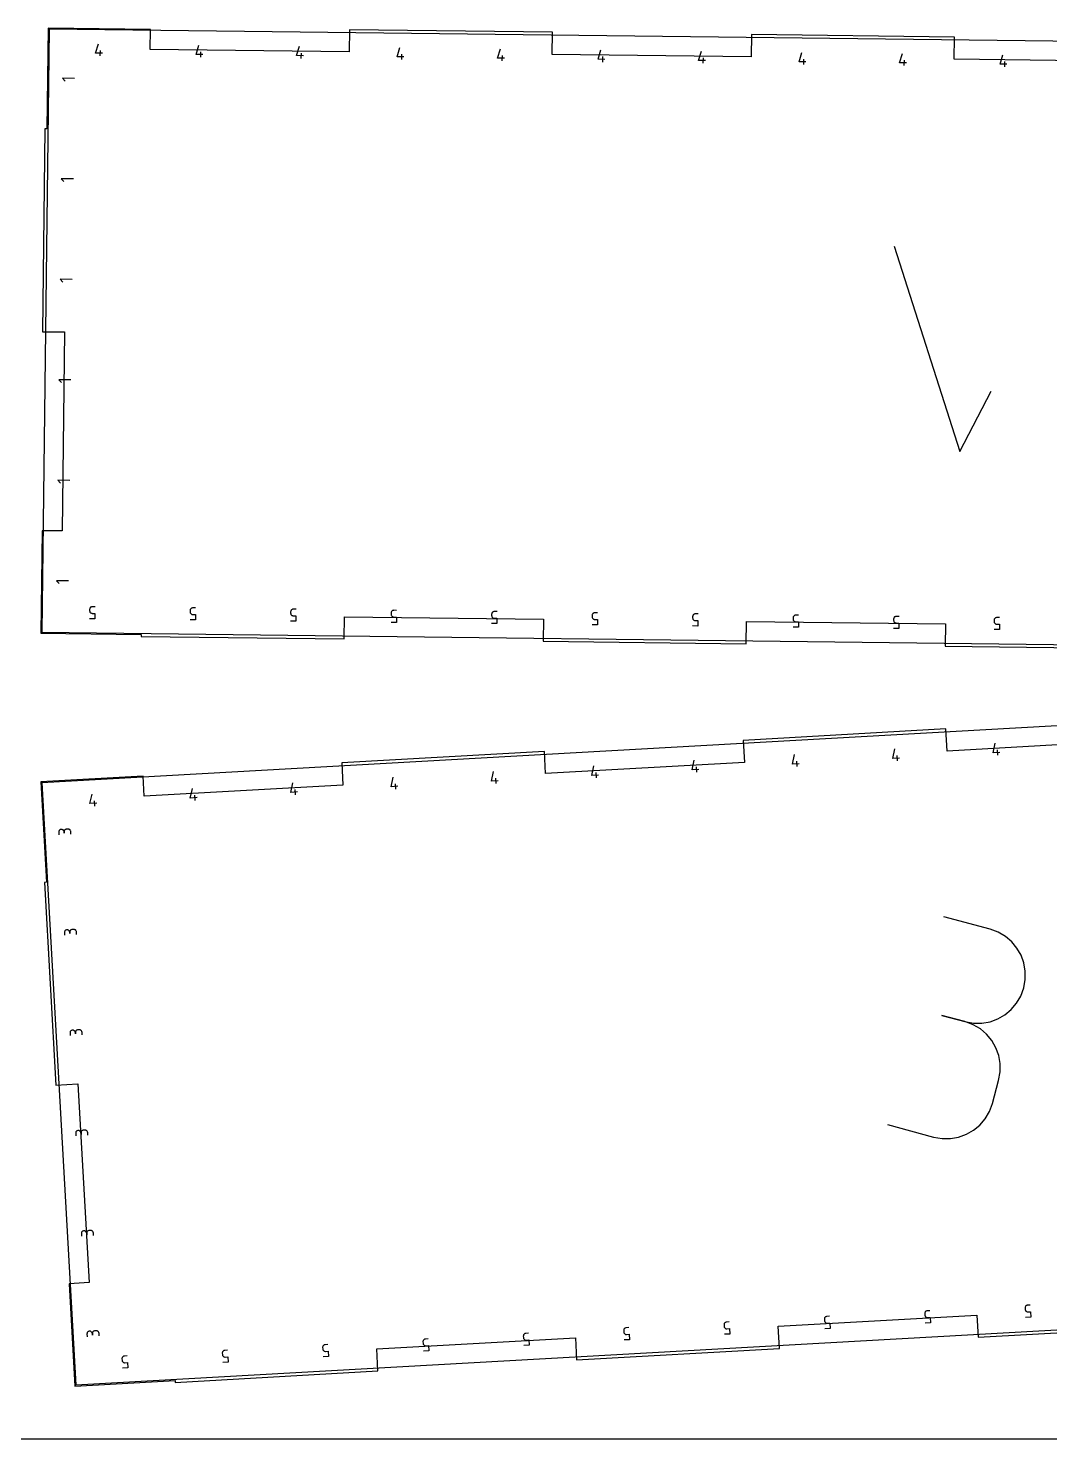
# Model space of a CAD drawing. Extents: x 0 to 24, y 0 to 16.
# Drawn here: x 9.41 to 14.49, y 0 to 7.02 of the extents above; entities that cross this region are included whole.
import ezdxf

# ---------------------------------------------------------------- set-up
doc = ezdxf.new("R2010")
doc.units = 0

msp = doc.modelspace()

# ---------------------------------------------------------------- linework, layer by layer
at = {"layer": 'annotation', "color": 1}
for p, q in [((9.514665, 7.012383), (9.478633, 4.0126)), ((18.514016, 6.904287), (9.514665, 7.012383)), ((9.746582, 6.892928), (9.760447, 6.939426)), ((9.779895, 6.892528), (9.746582, 6.892928)), ((9.769749, 6.87931), (9.770069, 6.905955)), ((10.246546, 6.886922), (10.260411, 6.933421)), ((10.279859, 6.886522), (10.246546, 6.886922)), ((10.269713, 6.873304), (10.270033, 6.89995)), ((10.74651, 6.880917), (10.760375, 6.927415)), ((10.779823, 6.880517), (10.74651, 6.880917)), ((10.769677, 6.867299), (10.769997, 6.893945)), ((11.246474, 6.874912), (11.260339, 6.92141)), ((11.269641, 6.861294), (11.269961, 6.887939)), ((11.746438, 6.868906), (11.760302, 6.915405)), ((11.769605, 6.855288), (11.769925, 6.881934)), ((12.246402, 6.862901), (12.260266, 6.909399)), ((12.746366, 6.856896), (12.76023, 6.903394)), ((13.24633, 6.85089), (13.260194, 6.897389)), ((13.746294, 6.844885), (13.760158, 6.891383)), ((14.246258, 6.83888), (14.260122, 6.885378)), ((11.279787, 6.874512), (11.246474, 6.874912)), ((11.779751, 6.868506), (11.746438, 6.868906)), ((12.279715, 6.862501), (12.246402, 6.862901)), ((12.269569, 6.849283), (12.269889, 6.875929)), ((12.779679, 6.856496), (12.746366, 6.856896)), ((12.769533, 6.843278), (12.769853, 6.869923)), ((13.279642, 6.85049), (13.24633, 6.85089)), ((13.269497, 6.837272), (13.269817, 6.863918)), ((13.779606, 6.844485), (13.746294, 6.844885)), ((13.769461, 6.831267), (13.769781, 6.857913)), ((14.27957, 6.83848), (14.246258, 6.83888)), ((14.269425, 6.825262), (14.269745, 6.851907)), ((9.641733, 6.767503), (9.581737, 6.768224)), ((9.581737, 6.768224), (9.594919, 6.754726)), ((9.635728, 6.267539), (9.575732, 6.26826)), ((9.575732, 6.26826), (9.588913, 6.254762)), ((13.71936, 5.932977), (14.046345, 4.911278)), ((9.629722, 5.767575), (9.569727, 5.768296)), ((9.569727, 5.768296), (9.582908, 5.754798)), ((9.623717, 5.267611), (9.563721, 5.268332)), ((9.563721, 5.268332), (9.576903, 5.254834)), ((14.046345, 4.911278), (14.200768, 5.211172)), ((9.617712, 4.767647), (9.557716, 4.768368)), ((9.557716, 4.768368), (9.570898, 4.75487)), ((9.611706, 4.267683), (9.551711, 4.268404)), ((9.551711, 4.268404), (9.564892, 4.254906)), ((9.742786, 4.079432), (9.716141, 4.079752)), ((9.716701, 4.12641), (9.716622, 4.119773)), ((9.716622, 4.119773), (9.716622, 4.119773)), ((9.716622, 4.119773), (9.716808, 4.117375)), ((9.716945, 4.128804), (9.716701, 4.12641)), ((9.716808, 4.117375), (9.7174, 4.115114)), ((9.717592, 4.131052), (9.716945, 4.128804)), ((9.7174, 4.115114), (9.718362, 4.113029)), ((9.718604, 4.133118), (9.717592, 4.131052)), ((9.718362, 4.113029), (9.719655, 4.111157)), ((9.719942, 4.134964), (9.718604, 4.133118)), ((9.719655, 4.111157), (9.721242, 4.109536)), ((9.721569, 4.136553), (9.719942, 4.134964)), ((9.721242, 4.109536), (9.723086, 4.108202)), ((9.723444, 4.137846), (9.721569, 4.136553)), ((9.723086, 4.108202), (9.72515, 4.107195)), ((9.725531, 4.138808), (9.723444, 4.137846)), ((9.72515, 4.107195), (9.727395, 4.106551)), ((9.727791, 4.139401), (9.725531, 4.138808)), ((9.727395, 4.106551), (9.729785, 4.106309)), ((9.730184, 4.139587), (9.727791, 4.139401)), ((9.729785, 4.106309), (9.743107, 4.106149)), ((9.743507, 4.139427), (9.730184, 4.139587)), ((9.730184, 4.139587), (9.730184, 4.139587)), ((9.743107, 4.106149), (9.742786, 4.079432)), ((10.24275, 4.073426), (10.216105, 4.073747)), ((10.216665, 4.120404), (10.216586, 4.113767)), ((10.216586, 4.113767), (10.216586, 4.113767)), ((10.216586, 4.113767), (10.216772, 4.111369)), ((10.216909, 4.122798), (10.216665, 4.120404)), ((10.216772, 4.111369), (10.217364, 4.109109)), ((10.217556, 4.125047), (10.216909, 4.122798)), ((10.217364, 4.109109), (10.218326, 4.107024)), ((10.218568, 4.127113), (10.217556, 4.125047)), ((10.218326, 4.107024), (10.219619, 4.105152)), ((10.219906, 4.128959), (10.218568, 4.127113)), ((10.219619, 4.105152), (10.221206, 4.10353)), ((10.221532, 4.130547), (10.219906, 4.128959)), ((10.221206, 4.10353), (10.22305, 4.102197)), ((10.223408, 4.131841), (10.221532, 4.130547)), ((10.22305, 4.102197), (10.225114, 4.10119)), ((10.225495, 4.132803), (10.223408, 4.131841)), ((10.225114, 4.10119), (10.227359, 4.100546)), ((10.227754, 4.133396), (10.225495, 4.132803)), ((10.227359, 4.100546), (10.229748, 4.100303)), ((10.230148, 4.133582), (10.227754, 4.133396)), ((10.229748, 4.100303), (10.243071, 4.100143)), ((10.243471, 4.133422), (10.230148, 4.133582)), ((10.230148, 4.133582), (10.230148, 4.133582)), ((10.243071, 4.100143), (10.24275, 4.073426)), ((10.716629, 4.114399), (10.716549, 4.107762)), ((10.716549, 4.107762), (10.716549, 4.107762)), ((10.716549, 4.107762), (10.716736, 4.105364)), ((10.716873, 4.116793), (10.716629, 4.114399)), ((10.716736, 4.105364), (10.717328, 4.103104)), ((10.71752, 4.119042), (10.716873, 4.116793)), ((10.717328, 4.103104), (10.71829, 4.101019)), ((10.718532, 4.121108), (10.71752, 4.119042)), ((10.71829, 4.101019), (10.719583, 4.099147)), ((10.71987, 4.122953), (10.718532, 4.121108)), ((10.719583, 4.099147), (10.72117, 4.097525)), ((10.721496, 4.124542), (10.71987, 4.122953)), ((10.72117, 4.097525), (10.723014, 4.096192)), ((10.723372, 4.125836), (10.721496, 4.124542)), ((10.723014, 4.096192), (10.725078, 4.095184)), ((10.725459, 4.126798), (10.723372, 4.125836)), ((10.725078, 4.095184), (10.727323, 4.094541)), ((10.727718, 4.127391), (10.725459, 4.126798)), ((10.727323, 4.094541), (10.729712, 4.094298)), ((10.730112, 4.127577), (10.727718, 4.127391)), ((10.729712, 4.094298), (10.743035, 4.094138)), ((10.743435, 4.127417), (10.730112, 4.127577)), ((10.730112, 4.127577), (10.730112, 4.127577)), ((10.743035, 4.094138), (10.742714, 4.067421)), ((11.216593, 4.108394), (11.216513, 4.101757)), ((11.216513, 4.101757), (11.216513, 4.101757)), ((11.216513, 4.101757), (11.2167, 4.099359)), ((11.216837, 4.110788), (11.216593, 4.108394)), ((11.2167, 4.099359), (11.217292, 4.097098)), ((11.217484, 4.113036), (11.216837, 4.110788)), ((11.217292, 4.097098), (11.218254, 4.095013)), ((11.218496, 4.115102), (11.217484, 4.113036)), ((11.218254, 4.095013), (11.219547, 4.093141)), ((11.219834, 4.116948), (11.218496, 4.115102)), ((11.219547, 4.093141), (11.221134, 4.09152)), ((11.22146, 4.118537), (11.219834, 4.116948)), ((11.221134, 4.09152), (11.222978, 4.090186)), ((11.223336, 4.11983), (11.22146, 4.118537)), ((11.222978, 4.090186), (11.225042, 4.089179)), ((11.225423, 4.120792), (11.223336, 4.11983)), ((11.225042, 4.089179), (11.227287, 4.088535)), ((11.227682, 4.121385), (11.225423, 4.120792)), ((11.227287, 4.088535), (11.229676, 4.088293)), ((11.230076, 4.121571), (11.227682, 4.121385)), ((11.229676, 4.088293), (11.242999, 4.088133)), ((11.243399, 4.121411), (11.230076, 4.121571)), ((11.230076, 4.121571), (11.230076, 4.121571)), ((11.242999, 4.088133), (11.242678, 4.061416)), ((11.716557, 4.102388), (11.716477, 4.095751)), ((11.716477, 4.095751), (11.716477, 4.095751)), ((11.716477, 4.095751), (11.716664, 4.093353)), ((11.716801, 4.104782), (11.716557, 4.102388)), ((11.716664, 4.093353), (11.717256, 4.091093)), ((11.717448, 4.107031), (11.716801, 4.104782)), ((11.717256, 4.091093), (11.718218, 4.089008)), ((11.71846, 4.109097), (11.717448, 4.107031)), ((11.718218, 4.089008), (11.719511, 4.087136)), ((11.719798, 4.110943), (11.71846, 4.109097)), ((11.719511, 4.087136), (11.721098, 4.085514)), ((11.721424, 4.112531), (11.719798, 4.110943)), ((11.721098, 4.085514), (11.722942, 4.084181)), ((11.7233, 4.113825), (11.721424, 4.112531)), ((11.722942, 4.084181), (11.725006, 4.083174)), ((11.725387, 4.114787), (11.7233, 4.113825)), ((11.725006, 4.083174), (11.727251, 4.08253)), ((11.727646, 4.11538), (11.725387, 4.114787)), ((11.727251, 4.08253), (11.72964, 4.082287)), ((11.73004, 4.115566), (11.727646, 4.11538)), ((11.72964, 4.082287), (11.742963, 4.082127)), ((11.743363, 4.115406), (11.73004, 4.115566)), ((11.73004, 4.115566), (11.73004, 4.115566)), ((11.742963, 4.082127), (11.742642, 4.05541)), ((12.216521, 4.096383), (12.216441, 4.089746)), ((12.216441, 4.089746), (12.216441, 4.089746)), ((12.216441, 4.089746), (12.216627, 4.087348)), ((12.216765, 4.098777), (12.216521, 4.096383)), ((12.216627, 4.087348), (12.21722, 4.085088)), ((12.217412, 4.101026), (12.216765, 4.098777)), ((12.21722, 4.085088), (12.218182, 4.083003)), ((12.218424, 4.103092), (12.217412, 4.101026)), ((12.218182, 4.083003), (12.219475, 4.081131)), ((12.219762, 4.104937), (12.218424, 4.103092)), ((12.219475, 4.081131), (12.221062, 4.079509)), ((12.221388, 4.106526), (12.219762, 4.104937)), ((12.221062, 4.079509), (12.222906, 4.078176)), ((12.223264, 4.10782), (12.221388, 4.106526)), ((12.222906, 4.078176), (12.224969, 4.077169)), ((12.225351, 4.108782), (12.223264, 4.10782)), ((12.224969, 4.077169), (12.227215, 4.076525)), ((12.22761, 4.109375), (12.225351, 4.108782)), ((12.227215, 4.076525), (12.229604, 4.076282)), ((12.230004, 4.109561), (12.22761, 4.109375)), ((12.229604, 4.076282), (12.242927, 4.076122)), ((12.243327, 4.109401), (12.230004, 4.109561)), ((12.230004, 4.109561), (12.230004, 4.109561)), ((12.242927, 4.076122), (12.242606, 4.049405)), ((12.716485, 4.090378), (12.716405, 4.083741)), ((12.716405, 4.083741), (12.716405, 4.083741)), ((12.716405, 4.083741), (12.716591, 4.081343)), ((12.716729, 4.092772), (12.716485, 4.090378)), ((12.716591, 4.081343), (12.717184, 4.079082)), ((12.717376, 4.09502), (12.716729, 4.092772)), ((12.717184, 4.079082), (12.718146, 4.076997)), ((12.718388, 4.097086), (12.717376, 4.09502)), ((12.718146, 4.076997), (12.719439, 4.075125)), ((12.719726, 4.098932), (12.718388, 4.097086)), ((12.719439, 4.075125), (12.721026, 4.073504)), ((12.721352, 4.100521), (12.719726, 4.098932)), ((12.721026, 4.073504), (12.72287, 4.07217)), ((12.723228, 4.101814), (12.721352, 4.100521)), ((12.72287, 4.07217), (12.724933, 4.071163)), ((12.725315, 4.102776), (12.723228, 4.101814)), ((12.724933, 4.071163), (12.727179, 4.070519)), ((12.727574, 4.103369), (12.725315, 4.102776)), ((12.727179, 4.070519), (12.729568, 4.070277)), ((12.729968, 4.103556), (12.727574, 4.103369)), ((12.729568, 4.070277), (12.742891, 4.070117)), ((12.743291, 4.103395), (12.729968, 4.103556)), ((12.729968, 4.103556), (12.729968, 4.103556)), ((12.742891, 4.070117), (12.74257, 4.0434)), ((13.216449, 4.084372), (13.216369, 4.077735)), ((13.216369, 4.077735), (13.216369, 4.077735)), ((13.216369, 4.077735), (13.216555, 4.075337)), ((13.216693, 4.086766), (13.216449, 4.084372)), ((13.216555, 4.075337), (13.217148, 4.073077)), ((13.21734, 4.089015), (13.216693, 4.086766)), ((13.217148, 4.073077), (13.21811, 4.070992)), ((13.218352, 4.091081), (13.21734, 4.089015)), ((13.21811, 4.070992), (13.219403, 4.06912)), ((13.21969, 4.092927), (13.218352, 4.091081)), ((13.221316, 4.094515), (13.21969, 4.092927)), ((13.223192, 4.095809), (13.221316, 4.094515)), ((13.225279, 4.096771), (13.223192, 4.095809)), ((13.227538, 4.097364), (13.225279, 4.096771)), ((13.229932, 4.09755), (13.227538, 4.097364)), ((13.243255, 4.09739), (13.229932, 4.09755)), ((13.229932, 4.09755), (13.229932, 4.09755)), ((13.716413, 4.078367), (13.716333, 4.07173)), ((13.716333, 4.07173), (13.716333, 4.07173)), ((13.716333, 4.07173), (13.716519, 4.069332)), ((13.716657, 4.080761), (13.716413, 4.078367)), ((13.717304, 4.08301), (13.716657, 4.080761)), ((13.718316, 4.085076), (13.717304, 4.08301)), ((13.719654, 4.086921), (13.718316, 4.085076)), ((13.72128, 4.08851), (13.719654, 4.086921)), ((13.723156, 4.089804), (13.72128, 4.08851)), ((13.725243, 4.090766), (13.723156, 4.089804)), ((13.727502, 4.091359), (13.725243, 4.090766)), ((13.729896, 4.091545), (13.727502, 4.091359)), ((13.743219, 4.091385), (13.729896, 4.091545)), ((13.729896, 4.091545), (13.729896, 4.091545)), ((14.216377, 4.072362), (14.216297, 4.065725)), ((14.216621, 4.074756), (14.216377, 4.072362)), ((14.217268, 4.077004), (14.216621, 4.074756)), ((14.21828, 4.07907), (14.217268, 4.077004)), ((14.219618, 4.080916), (14.21828, 4.07907)), ((14.221244, 4.082505), (14.219618, 4.080916)), ((14.22312, 4.083799), (14.221244, 4.082505)), ((14.225206, 4.08476), (14.22312, 4.083799)), ((14.227466, 4.085353), (14.225206, 4.08476)), ((14.22986, 4.08554), (14.227466, 4.085353)), ((14.243182, 4.08538), (14.22986, 4.08554)), ((14.22986, 4.08554), (14.22986, 4.08554)), ((9.478633, 4.0126), (18.477984, 3.904504)), ((10.742714, 4.067421), (10.716069, 4.067741)), ((11.242678, 4.061416), (11.216033, 4.061736)), ((11.742642, 4.05541), (11.715997, 4.055731)), ((12.242606, 4.049405), (12.215961, 4.049725)), ((12.74257, 4.0434), (12.715924, 4.04372)), ((13.242534, 4.037394), (13.215888, 4.037715)), ((13.219403, 4.06912), (13.22099, 4.067498)), ((13.22099, 4.067498), (13.222834, 4.066165)), ((13.222834, 4.066165), (13.224897, 4.065158)), ((13.224897, 4.065158), (13.227142, 4.064514)), ((13.227142, 4.064514), (13.229532, 4.064272)), ((13.229532, 4.064272), (13.242855, 4.064111)), ((13.242855, 4.064111), (13.242534, 4.037394)), ((13.742498, 4.031389), (13.715852, 4.031709)), ((13.716519, 4.069332), (13.717112, 4.067072)), ((13.717112, 4.067072), (13.718073, 4.064987)), ((13.718073, 4.064987), (13.719367, 4.063115)), ((13.719367, 4.063115), (13.720954, 4.061493)), ((13.720954, 4.061493), (13.722798, 4.06016)), ((13.722798, 4.06016), (13.724861, 4.059153)), ((13.724861, 4.059153), (13.727106, 4.058509)), ((13.727106, 4.058509), (13.729496, 4.058266)), ((13.729496, 4.058266), (13.742819, 4.058106)), ((13.742819, 4.058106), (13.742498, 4.031389)), ((14.242462, 4.025384), (14.215816, 4.025704)), ((14.216297, 4.065725), (14.216297, 4.065725)), ((14.216297, 4.065725), (14.216483, 4.063327)), ((14.216483, 4.063327), (14.217076, 4.061066)), ((14.217076, 4.061066), (14.218037, 4.058981)), ((14.218037, 4.058981), (14.219331, 4.057109)), ((14.219331, 4.057109), (14.220918, 4.055488)), ((14.220918, 4.055488), (14.222762, 4.054155)), ((14.222762, 4.054155), (14.224825, 4.053147)), ((14.224825, 4.053147), (14.22707, 4.052503)), ((14.22707, 4.052503), (14.22946, 4.052261)), ((14.22946, 4.052261), (14.242783, 4.052101)), ((14.242783, 4.052101), (14.242462, 4.025384)), ((14.211252, 3.412744), (14.221911, 3.460079)), ((12.713626, 3.328386), (12.724285, 3.375722)), ((13.212834, 3.356505), (13.223494, 3.403841)), ((13.236876, 3.3445), (13.235378, 3.371105)), ((13.712043, 3.384625), (13.722703, 3.43196)), ((13.745305, 3.386498), (13.712043, 3.384625)), ((13.736085, 3.372619), (13.734586, 3.399224)), ((14.244514, 3.414617), (14.211252, 3.412744)), ((14.235294, 3.400738), (14.233795, 3.427343)), ((11.715208, 3.272148), (11.725868, 3.319483)), ((12.214417, 3.300267), (12.225077, 3.347603)), ((12.247679, 3.302141), (12.214417, 3.300267)), ((12.238459, 3.288261), (12.23696, 3.314867)), ((12.746888, 3.33026), (12.713626, 3.328386)), ((12.737668, 3.316381), (12.736169, 3.342986)), ((13.246097, 3.358379), (13.212834, 3.356505)), ((10.217582, 3.18779), (10.228242, 3.235126)), ((10.716791, 3.215909), (10.727451, 3.263245)), ((10.740833, 3.203904), (10.739334, 3.230509)), ((11.216, 3.244029), (11.226659, 3.291364)), ((11.249262, 3.245902), (11.216, 3.244029)), ((11.240042, 3.232023), (11.238543, 3.258628)), ((11.748471, 3.274021), (11.715208, 3.272148)), ((11.73925, 3.260142), (11.737752, 3.286747)), ((9.718374, 3.159671), (9.729033, 3.207007)), ((9.751636, 3.161545), (9.718374, 3.159671)), ((9.742416, 3.147665), (9.740917, 3.174271)), ((10.250844, 3.189664), (10.217582, 3.18779)), ((10.241624, 3.175785), (10.240126, 3.20239)), ((10.750053, 3.217783), (10.716791, 3.215909)), ((9.562945, 3.019759), (9.562865, 3.017354)), ((9.563438, 3.022045), (9.562945, 3.019759)), ((9.564306, 3.024173), (9.563438, 3.022045)), ((9.565514, 3.026103), (9.564306, 3.024173)), ((9.567027, 3.027796), (9.565514, 3.026103)), ((9.568807, 3.029213), (9.567027, 3.027796)), ((9.570821, 3.030313), (9.568807, 3.029213)), ((9.57303, 3.031057), (9.570821, 3.030313)), ((9.5754, 3.031405), (9.57303, 3.031057)), ((9.577805, 3.031326), (9.5754, 3.031405)), ((9.5754, 3.031405), (9.5754, 3.031405)), ((9.580093, 3.030835), (9.577805, 3.031326)), ((9.582223, 3.029968), (9.580093, 3.030835)), ((9.584157, 3.028761), (9.582223, 3.029968)), ((9.585853, 3.027249), (9.584157, 3.028761)), ((9.587272, 3.025467), (9.585853, 3.027249)), ((9.588375, 3.023449), (9.587272, 3.025467)), ((9.589121, 3.021233), (9.588375, 3.023449)), ((9.589471, 3.018853), (9.589121, 3.021233)), ((9.589551, 3.021257), (9.589471, 3.018853)), ((9.589471, 3.018853), (9.589846, 3.012192)), ((9.589846, 3.012192), (9.589471, 3.018853)), ((9.589471, 3.018853), (9.589471, 3.018853)), ((9.590043, 3.023543), (9.589551, 3.021257)), ((9.590911, 3.025671), (9.590043, 3.023543)), ((9.592119, 3.027602), (9.590911, 3.025671)), ((9.593632, 3.029295), (9.592119, 3.027602)), ((9.595413, 3.030711), (9.593632, 3.029295)), ((9.597426, 3.031811), (9.595413, 3.030711)), ((9.599635, 3.032555), (9.597426, 3.031811)), ((9.602005, 3.032904), (9.599635, 3.032555)), ((9.608666, 3.033279), (9.602005, 3.032904)), ((9.602005, 3.032904), (9.602005, 3.032904)), ((9.611061, 3.033199), (9.608666, 3.033279)), ((9.613341, 3.032708), (9.611061, 3.033199)), ((9.615465, 3.031841), (9.613341, 3.032708)), ((9.617393, 3.030633), (9.615465, 3.031841)), ((9.619086, 3.029121), (9.617393, 3.030633)), ((9.620503, 3.027338), (9.619086, 3.029121)), ((9.621604, 3.025321), (9.620503, 3.027338)), ((9.62235, 3.023105), (9.621604, 3.025321)), ((9.622699, 3.020724), (9.62235, 3.023105)), ((9.623448, 3.007422), (9.622699, 3.020724)), ((9.622699, 3.020724), (9.622699, 3.020724)), ((9.562865, 3.017354), (9.563615, 3.004051)), ((14.196357, 2.534889), (13.966487, 2.597391)), ((9.593633, 2.526895), (9.592425, 2.524964)), ((9.595146, 2.528588), (9.593633, 2.526895)), ((9.596927, 2.530004), (9.595146, 2.528588)), ((9.59894, 2.531104), (9.596927, 2.530004)), ((9.601149, 2.531848), (9.59894, 2.531104)), ((9.603519, 2.532196), (9.601149, 2.531848)), ((9.605924, 2.532117), (9.603519, 2.532196)), ((9.603519, 2.532196), (9.603519, 2.532196)), ((9.608212, 2.531626), (9.605924, 2.532117)), ((9.610343, 2.53076), (9.608212, 2.531626)), ((9.612276, 2.529553), (9.610343, 2.53076)), ((9.613972, 2.52804), (9.612276, 2.529553)), ((9.615392, 2.526258), (9.613972, 2.52804)), ((9.61903, 2.526463), (9.618162, 2.524335)), ((9.620239, 2.528393), (9.61903, 2.526463)), ((9.621751, 2.530086), (9.620239, 2.528393)), ((9.623532, 2.531503), (9.621751, 2.530086)), ((9.625545, 2.532603), (9.623532, 2.531503)), ((9.627755, 2.533347), (9.625545, 2.532603)), ((9.630124, 2.533695), (9.627755, 2.533347)), ((9.636785, 2.53407), (9.630124, 2.533695)), ((9.630124, 2.533695), (9.630124, 2.533695)), ((9.63918, 2.53399), (9.636785, 2.53407)), ((9.64146, 2.533499), (9.63918, 2.53399)), ((9.643584, 2.532632), (9.64146, 2.533499)), ((9.645512, 2.531425), (9.643584, 2.532632)), ((9.647205, 2.529912), (9.645512, 2.531425)), ((9.648622, 2.52813), (9.647205, 2.529912)), ((9.649724, 2.526113), (9.648622, 2.52813)), ((14.236691, 2.519937), (14.196357, 2.534889)), ((9.591065, 2.52055), (9.590985, 2.518145)), ((9.590985, 2.518145), (9.591734, 2.504843)), ((9.591557, 2.522836), (9.591065, 2.52055)), ((9.592425, 2.524964), (9.591557, 2.522836)), ((9.616494, 2.524241), (9.615392, 2.526258)), ((9.61724, 2.522024), (9.616494, 2.524241)), ((9.61759, 2.519644), (9.61724, 2.522024)), ((9.61767, 2.522049), (9.61759, 2.519644)), ((9.61759, 2.519644), (9.617965, 2.512983)), ((9.617965, 2.512983), (9.61759, 2.519644)), ((9.61759, 2.519644), (9.61759, 2.519644)), ((9.618162, 2.524335), (9.61767, 2.522049)), ((9.650469, 2.523896), (9.649724, 2.526113)), ((9.650818, 2.521516), (9.650469, 2.523896)), ((9.651568, 2.508213), (9.650818, 2.521516)), ((9.650818, 2.521516), (9.650818, 2.521516)), ((14.272686, 2.498665), (14.236691, 2.519937)), ((14.303872, 2.471908), (14.272686, 2.498665)), ((14.329783, 2.440498), (14.303872, 2.471908)), ((14.34995, 2.405269), (14.329783, 2.440498)), ((14.363905, 2.367056), (14.34995, 2.405269)), ((14.37118, 2.32669), (14.363905, 2.367056)), ((14.371305, 2.285008), (14.37118, 2.32669)), ((14.363814, 2.242841), (14.371305, 2.285008)), ((14.327614, 2.166462), (14.34887, 2.202493)), ((14.34887, 2.202493), (14.363814, 2.242841)), ((14.363814, 2.242841), (14.363814, 2.242841)), ((14.071353, 2.075147), (13.956256, 2.106442)), ((13.956256, 2.106442), (14.071353, 2.075147)), ((14.234221, 2.089037), (14.269465, 2.109258)), ((14.269465, 2.109258), (14.30087, 2.135225)), ((14.30087, 2.135225), (14.327614, 2.166462)), ((14.111687, 2.060195), (14.071353, 2.075147)), ((14.071353, 2.075147), (14.071353, 2.075147)), ((14.071353, 2.075147), (14.113705, 2.067618)), ((14.147682, 2.038924), (14.111687, 2.060195)), ((14.113705, 2.067618), (14.155517, 2.067741)), ((14.178868, 2.012166), (14.147682, 2.038924)), ((14.155517, 2.067741), (14.195964, 2.075039)), ((14.195964, 2.075039), (14.234221, 2.089037)), ((9.619184, 2.021341), (9.619104, 2.018937)), ((9.619104, 2.018937), (9.619853, 2.005634)), ((9.619676, 2.023627), (9.619184, 2.021341)), ((9.620544, 2.025756), (9.619676, 2.023627)), ((9.621752, 2.027686), (9.620544, 2.025756)), ((9.623265, 2.029379), (9.621752, 2.027686)), ((9.625046, 2.030795), (9.623265, 2.029379)), ((9.627059, 2.031895), (9.625046, 2.030795)), ((9.629268, 2.032639), (9.627059, 2.031895)), ((9.631638, 2.032988), (9.629268, 2.032639)), ((9.634044, 2.032908), (9.631638, 2.032988)), ((9.631638, 2.032988), (9.631638, 2.032988)), ((9.636331, 2.032418), (9.634044, 2.032908)), ((9.638462, 2.031551), (9.636331, 2.032418)), ((9.640395, 2.030344), (9.638462, 2.031551)), ((9.642091, 2.028832), (9.640395, 2.030344)), ((9.643511, 2.027049), (9.642091, 2.028832)), ((9.644614, 2.025032), (9.643511, 2.027049)), ((9.64536, 2.022816), (9.644614, 2.025032)), ((9.645709, 2.020435), (9.64536, 2.022816)), ((9.645789, 2.02284), (9.645709, 2.020435)), ((9.645709, 2.020435), (9.646084, 2.013775)), ((9.646084, 2.013775), (9.645709, 2.020435)), ((9.645709, 2.020435), (9.645709, 2.020435)), ((9.646281, 2.025126), (9.645789, 2.02284)), ((9.647149, 2.027254), (9.646281, 2.025126)), ((9.648358, 2.029185), (9.647149, 2.027254)), ((9.64987, 2.030878), (9.648358, 2.029185)), ((9.651651, 2.032294), (9.64987, 2.030878)), ((9.653664, 2.033394), (9.651651, 2.032294)), ((9.655874, 2.034138), (9.653664, 2.033394)), ((9.658244, 2.034486), (9.655874, 2.034138)), ((9.664904, 2.034861), (9.658244, 2.034486)), ((9.658244, 2.034486), (9.658244, 2.034486)), ((9.667299, 2.034781), (9.664904, 2.034861)), ((9.669579, 2.03429), (9.667299, 2.034781)), ((9.671703, 2.033424), (9.669579, 2.03429)), ((9.673632, 2.032216), (9.671703, 2.033424)), ((9.675324, 2.030703), (9.673632, 2.032216)), ((9.676742, 2.028921), (9.675324, 2.030703)), ((9.677843, 2.026904), (9.676742, 2.028921)), ((9.678588, 2.024687), (9.677843, 2.026904)), ((9.678938, 2.022307), (9.678588, 2.024687)), ((9.679687, 2.009004), (9.678938, 2.022307)), ((9.678938, 2.022307), (9.678938, 2.022307)), ((14.204779, 1.980756), (14.178868, 2.012166)), ((14.224946, 1.945528), (14.204779, 1.980756)), ((14.238901, 1.907314), (14.224946, 1.945528)), ((14.246176, 1.866949), (14.238901, 1.907314)), ((14.23881, 1.783099), (14.246301, 1.825266)), ((14.246301, 1.825266), (14.246176, 1.866949)), ((14.207515, 1.668001), (14.23881, 1.783099)), ((14.23881, 1.783099), (14.23881, 1.783099)), ((14.171401, 1.59194), (14.192618, 1.62783)), ((14.192618, 1.62783), (14.207515, 1.668001)), ((13.68536, 1.563459), (13.915231, 1.500957)), ((14.113305, 1.53493), (14.144688, 1.560814)), ((14.144688, 1.560814), (14.171401, 1.59194)), ((9.647303, 1.522133), (9.647223, 1.519728)), ((9.647223, 1.519728), (9.647972, 1.506425)), ((9.647795, 1.524419), (9.647303, 1.522133)), ((9.648663, 1.526547), (9.647795, 1.524419)), ((9.649872, 1.528477), (9.648663, 1.526547)), ((9.651384, 1.53017), (9.649872, 1.528477)), ((9.653165, 1.531587), (9.651384, 1.53017)), ((9.655178, 1.532687), (9.653165, 1.531587)), ((9.657388, 1.533431), (9.655178, 1.532687)), ((9.659758, 1.533779), (9.657388, 1.533431)), ((9.662163, 1.5337), (9.659758, 1.533779)), ((9.659758, 1.533779), (9.659758, 1.533779)), ((9.664451, 1.533209), (9.662163, 1.5337)), ((9.666581, 1.532342), (9.664451, 1.533209)), ((9.668514, 1.531135), (9.666581, 1.532342)), ((9.670211, 1.529623), (9.668514, 1.531135)), ((9.67163, 1.52784), (9.670211, 1.529623)), ((9.672733, 1.525823), (9.67163, 1.52784)), ((9.673479, 1.523607), (9.672733, 1.525823)), ((9.673828, 1.521227), (9.673479, 1.523607)), ((9.673908, 1.523631), (9.673828, 1.521227)), ((9.673828, 1.521227), (9.674203, 1.514566)), ((9.674203, 1.514566), (9.673828, 1.521227)), ((9.673828, 1.521227), (9.673828, 1.521227)), ((9.6744, 1.525917), (9.673908, 1.523631)), ((9.675269, 1.528045), (9.6744, 1.525917)), ((9.676477, 1.529976), (9.675269, 1.528045)), ((9.677989, 1.531669), (9.676477, 1.529976)), ((9.67977, 1.533085), (9.677989, 1.531669)), ((9.681783, 1.534185), (9.67977, 1.533085)), ((9.683993, 1.534929), (9.681783, 1.534185)), ((9.686363, 1.535278), (9.683993, 1.534929)), ((9.693024, 1.535653), (9.686363, 1.535278)), ((9.686363, 1.535278), (9.686363, 1.535278)), ((9.695419, 1.535573), (9.693024, 1.535653)), ((9.697698, 1.535082), (9.695419, 1.535573)), ((9.699822, 1.534215), (9.697698, 1.535082)), ((9.701751, 1.533007), (9.699822, 1.534215)), ((9.703444, 1.531495), (9.701751, 1.533007)), ((9.704861, 1.529712), (9.703444, 1.531495)), ((9.705962, 1.527695), (9.704861, 1.529712)), ((9.706707, 1.525479), (9.705962, 1.527695)), ((9.707057, 1.523098), (9.706707, 1.525479)), ((9.707806, 1.509796), (9.707057, 1.523098)), ((9.707057, 1.523098), (9.707057, 1.523098)), ((13.915231, 1.500957), (13.915231, 1.500957)), ((13.915231, 1.500957), (13.957582, 1.493425)), ((13.957582, 1.493425), (13.99939, 1.493536)), ((13.99939, 1.493536), (14.039831, 1.500811)), ((14.039831, 1.500811), (14.078077, 1.514769)), ((14.078077, 1.514769), (14.113305, 1.53493)), ((9.675422, 1.022924), (9.675342, 1.020519)), ((9.675342, 1.020519), (9.676092, 1.007217)), ((9.675914, 1.02521), (9.675422, 1.022924)), ((9.676782, 1.027338), (9.675914, 1.02521)), ((9.677991, 1.029269), (9.676782, 1.027338)), ((9.679503, 1.030962), (9.677991, 1.029269)), ((9.681284, 1.032378), (9.679503, 1.030962)), ((9.683297, 1.033478), (9.681284, 1.032378)), ((9.685507, 1.034222), (9.683297, 1.033478)), ((9.687877, 1.03457), (9.685507, 1.034222)), ((9.690282, 1.034491), (9.687877, 1.03457)), ((9.687877, 1.03457), (9.687877, 1.03457)), ((9.69257, 1.034), (9.690282, 1.034491)), ((9.6947, 1.033134), (9.69257, 1.034)), ((9.696634, 1.031927), (9.6947, 1.033134)), ((9.69833, 1.030414), (9.696634, 1.031927)), ((9.699749, 1.028632), (9.69833, 1.030414)), ((9.700852, 1.026615), (9.699749, 1.028632)), ((9.701598, 1.024398), (9.700852, 1.026615)), ((9.701948, 1.022018), (9.701598, 1.024398)), ((9.702027, 1.024423), (9.701948, 1.022018)), ((9.701948, 1.022018), (9.702323, 1.015357)), ((9.702323, 1.015357), (9.701948, 1.022018)), ((9.701948, 1.022018), (9.701948, 1.022018)), ((9.70252, 1.026709), (9.702027, 1.024423)), ((9.703388, 1.028837), (9.70252, 1.026709)), ((9.704596, 1.030767), (9.703388, 1.028837)), ((9.706109, 1.03246), (9.704596, 1.030767)), ((9.707889, 1.033877), (9.706109, 1.03246)), ((9.709903, 1.034977), (9.707889, 1.033877)), ((9.712112, 1.03572), (9.709903, 1.034977)), ((9.714482, 1.036069), (9.712112, 1.03572)), ((9.721143, 1.036444), (9.714482, 1.036069)), ((9.714482, 1.036069), (9.714482, 1.036069)), ((9.723538, 1.036364), (9.721143, 1.036444)), ((9.725817, 1.035873), (9.723538, 1.036364)), ((9.727941, 1.035006), (9.725817, 1.035873)), ((9.72987, 1.033799), (9.727941, 1.035006)), ((9.731563, 1.032286), (9.72987, 1.033799)), ((9.73298, 1.030504), (9.731563, 1.032286)), ((9.734081, 1.028486), (9.73298, 1.030504)), ((9.734827, 1.02627), (9.734081, 1.028486)), ((9.735176, 1.02389), (9.734827, 1.02627)), ((9.735925, 1.010587), (9.735176, 1.02389)), ((9.735176, 1.02389), (9.735176, 1.02389)), ((13.875144, 0.632965), (13.87363, 0.63127)), ((13.876927, 0.634384), (13.875144, 0.632965)), ((13.878943, 0.635486), (13.876927, 0.634384)), ((13.881157, 0.636232), (13.878943, 0.635486)), ((13.883532, 0.636581), (13.881157, 0.636232)), ((13.896835, 0.63733), (13.883532, 0.636581)), ((13.883532, 0.636581), (13.883532, 0.636581)), ((14.370269, 0.653038), (14.370189, 0.650633)), ((14.370189, 0.650633), (14.370562, 0.644006)), ((14.370761, 0.655326), (14.370269, 0.653038)), ((14.370562, 0.644006), (14.370562, 0.644006)), ((14.370562, 0.644006), (14.370911, 0.641627)), ((14.371629, 0.657456), (14.370761, 0.655326)), ((14.370911, 0.641627), (14.371657, 0.639412)), ((14.372839, 0.659389), (14.371629, 0.657456)), ((14.371657, 0.639412), (14.372758, 0.637397)), ((14.372758, 0.637397), (14.374176, 0.635618)), ((14.374353, 0.661085), (14.372839, 0.659389)), ((14.374176, 0.635618), (14.375871, 0.634108)), ((14.376136, 0.662503), (14.374353, 0.661085)), ((14.375871, 0.634108), (14.377801, 0.632904)), ((14.378152, 0.663606), (14.376136, 0.662503)), ((14.377801, 0.632904), (14.379928, 0.63204)), ((14.380366, 0.664351), (14.378152, 0.663606)), ((14.379928, 0.63204), (14.382212, 0.631551)), ((14.382741, 0.6647), (14.380366, 0.664351)), ((14.396044, 0.66545), (14.382741, 0.6647)), ((14.382741, 0.6647), (14.382741, 0.6647)), ((14.384613, 0.631472), (14.397915, 0.632221)), ((14.397915, 0.632221), (14.399418, 0.605545)), ((12.872643, 0.568681), (12.872563, 0.566276)), ((12.872563, 0.566276), (12.872936, 0.559649)), ((12.873135, 0.570968), (12.872643, 0.568681)), ((12.874003, 0.573098), (12.873135, 0.570968)), ((12.875213, 0.575031), (12.874003, 0.573098)), ((12.876727, 0.576727), (12.875213, 0.575031)), ((12.87851, 0.578146), (12.876727, 0.576727)), ((12.880526, 0.579248), (12.87851, 0.578146)), ((12.88274, 0.579994), (12.880526, 0.579248)), ((12.885115, 0.580343), (12.88274, 0.579994)), ((12.898418, 0.581092), (12.885115, 0.580343)), ((12.885115, 0.580343), (12.885115, 0.580343)), ((13.371851, 0.5968), (13.371771, 0.594395)), ((13.371771, 0.594395), (13.372145, 0.587768)), ((13.372343, 0.599088), (13.371851, 0.5968)), ((13.372145, 0.587768), (13.372145, 0.587768)), ((13.372145, 0.587768), (13.372494, 0.585388)), ((13.373212, 0.601218), (13.372343, 0.599088)), ((13.372494, 0.585388), (13.373239, 0.583174)), ((13.374421, 0.603151), (13.373212, 0.601218)), ((13.373239, 0.583174), (13.374341, 0.581159)), ((13.374341, 0.581159), (13.375759, 0.579379)), ((13.375935, 0.604846), (13.374421, 0.603151)), ((13.375759, 0.579379), (13.377453, 0.57787)), ((13.377718, 0.606265), (13.375935, 0.604846)), ((13.377453, 0.57787), (13.379384, 0.576666)), ((13.379735, 0.607367), (13.377718, 0.606265)), ((13.379384, 0.576666), (13.381511, 0.575802)), ((13.381948, 0.608113), (13.379735, 0.607367)), ((13.381511, 0.575802), (13.383795, 0.575312)), ((13.384324, 0.608462), (13.381948, 0.608113)), ((13.383795, 0.575312), (13.386195, 0.575234)), ((13.397626, 0.609211), (13.384324, 0.608462)), ((13.384324, 0.608462), (13.384324, 0.608462)), ((13.386195, 0.575234), (13.399498, 0.575983)), ((13.399498, 0.575983), (13.401001, 0.549306)), ((13.87106, 0.624919), (13.87098, 0.622514)), ((13.87098, 0.622514), (13.871353, 0.615887)), ((13.871552, 0.627207), (13.87106, 0.624919)), ((13.871353, 0.615887), (13.871353, 0.615887)), ((13.871353, 0.615887), (13.871703, 0.613507)), ((13.872421, 0.629337), (13.871552, 0.627207)), ((13.871703, 0.613507), (13.872448, 0.611293)), ((13.87363, 0.63127), (13.872421, 0.629337)), ((13.872448, 0.611293), (13.87355, 0.609278)), ((13.87355, 0.609278), (13.874968, 0.607499)), ((13.900209, 0.577425), (13.873604, 0.575927)), ((13.874968, 0.607499), (13.876662, 0.605989)), ((13.876662, 0.605989), (13.878593, 0.604785)), ((13.878593, 0.604785), (13.88072, 0.603921)), ((13.88072, 0.603921), (13.883004, 0.603432)), ((13.883004, 0.603432), (13.885404, 0.603353)), ((13.885404, 0.603353), (13.898707, 0.604102)), ((13.898707, 0.604102), (13.900209, 0.577425)), ((14.399418, 0.605545), (14.372813, 0.604046)), ((14.382212, 0.631551), (14.384613, 0.631472)), ((9.703541, 0.523715), (9.703461, 0.521311)), ((9.703461, 0.521311), (9.704211, 0.508008)), ((9.704033, 0.526001), (9.703541, 0.523715)), ((9.704902, 0.528129), (9.704033, 0.526001)), ((9.70611, 0.53006), (9.704902, 0.528129)), ((9.707623, 0.531753), (9.70611, 0.53006)), ((9.709403, 0.533169), (9.707623, 0.531753)), ((9.711417, 0.534269), (9.709403, 0.533169)), ((9.713626, 0.535013), (9.711417, 0.534269)), ((9.715996, 0.535362), (9.713626, 0.535013)), ((9.718401, 0.535282), (9.715996, 0.535362)), ((9.715996, 0.535362), (9.715996, 0.535362)), ((9.720689, 0.534792), (9.718401, 0.535282)), ((9.722819, 0.533925), (9.720689, 0.534792)), ((9.724753, 0.532718), (9.722819, 0.533925)), ((9.726449, 0.531206), (9.724753, 0.532718)), ((9.727868, 0.529423), (9.726449, 0.531206)), ((9.728971, 0.527406), (9.727868, 0.529423)), ((9.729717, 0.52519), (9.728971, 0.527406)), ((9.730067, 0.522809), (9.729717, 0.52519)), ((9.730147, 0.525214), (9.730067, 0.522809)), ((9.730067, 0.522809), (9.730442, 0.516149)), ((9.730442, 0.516149), (9.730067, 0.522809)), ((9.730067, 0.522809), (9.730067, 0.522809)), ((9.730639, 0.5275), (9.730147, 0.525214)), ((9.731507, 0.529628), (9.730639, 0.5275)), ((9.732715, 0.531558), (9.731507, 0.529628)), ((9.734228, 0.533252), (9.732715, 0.531558)), ((9.736009, 0.534668), (9.734228, 0.533252)), ((9.738022, 0.535768), (9.736009, 0.534668)), ((9.740231, 0.536512), (9.738022, 0.535768)), ((9.742601, 0.53686), (9.740231, 0.536512)), ((9.749262, 0.537235), (9.742601, 0.53686)), ((9.742601, 0.53686), (9.742601, 0.53686)), ((9.751657, 0.537155), (9.749262, 0.537235)), ((9.753937, 0.536664), (9.751657, 0.537155)), ((9.756061, 0.535797), (9.753937, 0.536664)), ((9.757989, 0.53459), (9.756061, 0.535797)), ((9.759682, 0.533077), (9.757989, 0.53459)), ((9.761099, 0.531295), (9.759682, 0.533077)), ((9.7622, 0.529278), (9.761099, 0.531295)), ((9.762946, 0.527061), (9.7622, 0.529278)), ((9.763295, 0.524681), (9.762946, 0.527061)), ((9.764044, 0.511378), (9.763295, 0.524681)), ((9.763295, 0.524681), (9.763295, 0.524681)), ((11.3791, 0.492369), (11.377586, 0.490674)), ((11.380883, 0.493788), (11.3791, 0.492369)), ((11.3829, 0.49489), (11.380883, 0.493788)), ((11.385114, 0.495636), (11.3829, 0.49489)), ((11.387489, 0.495985), (11.385114, 0.495636)), ((11.400792, 0.496734), (11.387489, 0.495985)), ((11.387489, 0.495985), (11.387489, 0.495985)), ((11.874225, 0.512442), (11.874145, 0.510037)), ((11.874145, 0.510037), (11.874519, 0.50341)), ((11.874717, 0.51473), (11.874225, 0.512442)), ((11.874519, 0.50341), (11.874519, 0.50341)), ((11.874519, 0.50341), (11.874868, 0.501031)), ((11.875586, 0.51686), (11.874717, 0.51473)), ((11.874868, 0.501031), (11.875613, 0.498816)), ((11.876795, 0.518793), (11.875586, 0.51686)), ((11.875613, 0.498816), (11.876715, 0.496801)), ((11.876715, 0.496801), (11.878133, 0.495022)), ((11.878309, 0.520489), (11.876795, 0.518793)), ((11.878133, 0.495022), (11.879827, 0.493512)), ((11.880092, 0.521908), (11.878309, 0.520489)), ((11.879827, 0.493512), (11.881758, 0.492308)), ((11.882108, 0.52301), (11.880092, 0.521908)), ((11.881758, 0.492308), (11.883885, 0.491444)), ((11.884322, 0.523755), (11.882108, 0.52301)), ((11.883885, 0.491444), (11.886169, 0.490955)), ((11.886698, 0.524104), (11.884322, 0.523755)), ((11.9, 0.524854), (11.886698, 0.524104)), ((11.886698, 0.524104), (11.886698, 0.524104)), ((11.888569, 0.490876), (11.901872, 0.491625)), ((11.901872, 0.491625), (11.903375, 0.464949)), ((12.373434, 0.540562), (12.373354, 0.538157)), ((12.373354, 0.538157), (12.373727, 0.53153)), ((12.373926, 0.542849), (12.373434, 0.540562)), ((12.373727, 0.53153), (12.373727, 0.53153)), ((12.373727, 0.53153), (12.374077, 0.52915)), ((12.374795, 0.544979), (12.373926, 0.542849)), ((12.374077, 0.52915), (12.374822, 0.526935)), ((12.376004, 0.546912), (12.374795, 0.544979)), ((12.374822, 0.526935), (12.375924, 0.524921)), ((12.375924, 0.524921), (12.377342, 0.523141)), ((12.402583, 0.493068), (12.375978, 0.491569)), ((12.377518, 0.548608), (12.376004, 0.546912)), ((12.377342, 0.523141), (12.379036, 0.521632)), ((12.379301, 0.550027), (12.377518, 0.548608)), ((12.379036, 0.521632), (12.380966, 0.520427)), ((12.381317, 0.551129), (12.379301, 0.550027)), ((12.380966, 0.520427), (12.383094, 0.519563)), ((12.383531, 0.551874), (12.381317, 0.551129)), ((12.383094, 0.519563), (12.385378, 0.519074)), ((12.385906, 0.552224), (12.383531, 0.551874)), ((12.385378, 0.519074), (12.387778, 0.518995)), ((12.399209, 0.552973), (12.385906, 0.552224)), ((12.385906, 0.552224), (12.385906, 0.552224)), ((12.387778, 0.518995), (12.401081, 0.519744)), ((12.401081, 0.519744), (12.402583, 0.493068)), ((12.872936, 0.559649), (12.872936, 0.559649)), ((12.872936, 0.559649), (12.873285, 0.557269)), ((12.873285, 0.557269), (12.874031, 0.555054)), ((12.874031, 0.555054), (12.875132, 0.55304)), ((12.875132, 0.55304), (12.87655, 0.55126)), ((12.901792, 0.521187), (12.875187, 0.519688)), ((12.87655, 0.55126), (12.878244, 0.549751)), ((12.878244, 0.549751), (12.880175, 0.548547)), ((12.880175, 0.548547), (12.882302, 0.547682)), ((12.882302, 0.547682), (12.884586, 0.547193)), ((12.884586, 0.547193), (12.886987, 0.547114)), ((12.886987, 0.547114), (12.900289, 0.547864)), ((12.900289, 0.547864), (12.901792, 0.521187)), ((13.401001, 0.549306), (13.374395, 0.547808)), ((10.376599, 0.428085), (10.376519, 0.42568)), ((10.376519, 0.42568), (10.376892, 0.419053)), ((10.377091, 0.430372), (10.376599, 0.428085)), ((10.37796, 0.432503), (10.377091, 0.430372)), ((10.379169, 0.434435), (10.37796, 0.432503)), ((10.380683, 0.436131), (10.379169, 0.434435)), ((10.382466, 0.43755), (10.380683, 0.436131)), ((10.384482, 0.438652), (10.382466, 0.43755)), ((10.386696, 0.439398), (10.384482, 0.438652)), ((10.389072, 0.439747), (10.386696, 0.439398)), ((10.402374, 0.440496), (10.389072, 0.439747)), ((10.389072, 0.439747), (10.389072, 0.439747)), ((10.875808, 0.456204), (10.875728, 0.453799)), ((10.875728, 0.453799), (10.876101, 0.447172)), ((10.8763, 0.458492), (10.875808, 0.456204)), ((10.876101, 0.447172), (10.876101, 0.447172)), ((10.876101, 0.447172), (10.876451, 0.444792)), ((10.877169, 0.460622), (10.8763, 0.458492)), ((10.876451, 0.444792), (10.877196, 0.442578)), ((10.878378, 0.462555), (10.877169, 0.460622)), ((10.877196, 0.442578), (10.878298, 0.440563)), ((10.878298, 0.440563), (10.879715, 0.438784)), ((10.879892, 0.46425), (10.878378, 0.462555)), ((10.879715, 0.438784), (10.88141, 0.437274)), ((10.881675, 0.465669), (10.879892, 0.46425)), ((10.88141, 0.437274), (10.88334, 0.43607)), ((10.883691, 0.466771), (10.881675, 0.465669)), ((10.88334, 0.43607), (10.885468, 0.435206)), ((10.885905, 0.467517), (10.883691, 0.466771)), ((10.885468, 0.435206), (10.887751, 0.434717)), ((10.88828, 0.467866), (10.885905, 0.467517)), ((10.887751, 0.434717), (10.890152, 0.434638)), ((10.901583, 0.468615), (10.88828, 0.467866)), ((10.88828, 0.467866), (10.88828, 0.467866)), ((10.890152, 0.434638), (10.903455, 0.435387)), ((10.903455, 0.435387), (10.904957, 0.40871)), ((11.375017, 0.484323), (11.374937, 0.481918)), ((11.374937, 0.481918), (11.37531, 0.475291)), ((11.375509, 0.486611), (11.375017, 0.484323)), ((11.37531, 0.475291), (11.37531, 0.475291)), ((11.37531, 0.475291), (11.375659, 0.472912)), ((11.376377, 0.488741), (11.375509, 0.486611)), ((11.375659, 0.472912), (11.376405, 0.470697)), ((11.377586, 0.490674), (11.376377, 0.488741)), ((11.376405, 0.470697), (11.377506, 0.468682)), ((11.377506, 0.468682), (11.378924, 0.466903)), ((11.404166, 0.436829), (11.377561, 0.435331)), ((11.378924, 0.466903), (11.380618, 0.465393)), ((11.380618, 0.465393), (11.382549, 0.464189)), ((11.382549, 0.464189), (11.384676, 0.463325)), ((11.384676, 0.463325), (11.38696, 0.462836)), ((11.38696, 0.462836), (11.389361, 0.462757)), ((11.389361, 0.462757), (11.402663, 0.463506)), ((11.402663, 0.463506), (11.404166, 0.436829)), ((11.903375, 0.464949), (11.876769, 0.46345)), ((11.886169, 0.490955), (11.888569, 0.490876)), ((9.87739, 0.399966), (9.877311, 0.397561)), ((9.877311, 0.397561), (9.877684, 0.390934)), ((9.877883, 0.402253), (9.87739, 0.399966)), ((9.877684, 0.390934), (9.877684, 0.390934)), ((9.877684, 0.390934), (9.878033, 0.388554)), ((9.878751, 0.404383), (9.877883, 0.402253)), ((9.878033, 0.388554), (9.878779, 0.386339)), ((9.87996, 0.406316), (9.878751, 0.404383)), ((9.878779, 0.386339), (9.87988, 0.384325)), ((9.87988, 0.384325), (9.881298, 0.382545)), ((9.90654, 0.352472), (9.879935, 0.350973)), ((9.881474, 0.408012), (9.87996, 0.406316)), ((9.881298, 0.382545), (9.882992, 0.381036)), ((9.883257, 0.409431), (9.881474, 0.408012)), ((9.882992, 0.381036), (9.884923, 0.379831)), ((9.885274, 0.410533), (9.883257, 0.409431)), ((9.884923, 0.379831), (9.88705, 0.378967)), ((9.887488, 0.411278), (9.885274, 0.410533)), ((9.88705, 0.378967), (9.889334, 0.378478)), ((9.889863, 0.411628), (9.887488, 0.411278)), ((9.889334, 0.378478), (9.891735, 0.378399)), ((9.903166, 0.412377), (9.889863, 0.411628)), ((9.889863, 0.411628), (9.889863, 0.411628)), ((9.891735, 0.378399), (9.905037, 0.379148)), ((9.905037, 0.379148), (9.90654, 0.352472)), ((10.376892, 0.419053), (10.376892, 0.419053)), ((10.376892, 0.419053), (10.377242, 0.416673)), ((10.377242, 0.416673), (10.377987, 0.414458)), ((10.377987, 0.414458), (10.379089, 0.412444)), ((10.379089, 0.412444), (10.380507, 0.410664)), ((10.405749, 0.380591), (10.379143, 0.379092)), ((10.380507, 0.410664), (10.382201, 0.409155)), ((10.382201, 0.409155), (10.384132, 0.407951)), ((10.384132, 0.407951), (10.386259, 0.407086)), ((10.386259, 0.407086), (10.388543, 0.406597)), ((10.388543, 0.406597), (10.390943, 0.406518)), ((10.390943, 0.406518), (10.404246, 0.407268)), ((10.404246, 0.407268), (10.405749, 0.380591)), ((10.904957, 0.40871), (10.878352, 0.407212))]:
    msp.add_line(p, q, dxfattribs=at)
at = {"layer": 'boundary', "color": 5}
for p, q in [((9.509726, 7.017443), (9.50372, 6.517479)), ((10.019689, 7.011317), (9.509726, 7.017443)), ((10.018488, 6.911325), (10.019689, 7.011317)), ((11.009738, 7.009426), (11.008417, 6.899434)), ((12.019665, 6.997295), (11.009738, 7.009426)), ((12.018344, 6.887303), (12.019665, 6.997295)), ((13.009593, 6.985405), (13.008272, 6.875413)), ((14.019521, 6.973274), (13.009593, 6.985405)), ((14.018199, 6.863282), (14.019521, 6.973274)), ((11.008417, 6.899434), (10.018488, 6.911325)), ((13.008272, 6.875413), (12.018344, 6.887303)), ((15.008128, 6.851391), (14.018199, 6.863282)), ((9.493721, 6.517599), (9.48159, 5.507672)), ((9.50372, 6.517479), (9.493721, 6.517599)), ((9.48159, 5.507672), (9.591582, 5.506351)), ((9.591582, 5.506351), (9.579692, 4.516422)), ((9.479699, 4.517623), (9.473573, 4.00766)), ((9.579692, 4.516422), (9.479699, 4.517623)), ((10.983345, 3.979525), (10.984666, 4.089517)), ((10.984666, 4.089517), (11.974594, 4.077626)), ((11.974594, 4.077626), (11.973273, 3.967634)), ((9.473573, 4.00766), (9.973538, 4.001655)), ((9.973538, 4.001655), (9.973418, 3.991655)), ((12.9832, 3.955503), (12.984522, 4.065495)), ((12.984522, 4.065495), (13.97445, 4.053605)), ((13.97445, 4.053605), (13.973129, 3.943613)), ((9.973418, 3.991655), (10.983345, 3.979525)), ((11.973273, 3.967634), (12.9832, 3.955503)), ((13.973129, 3.943613), (14.983056, 3.931482)), ((18.464604, 3.769171), (9.478847, 3.263025)), ((13.975874, 3.531355), (12.967472, 3.474555)), ((13.98206, 3.42153), (13.975874, 3.531355)), ((12.967472, 3.474555), (12.973658, 3.364729)), ((14.970493, 3.477206), (13.98206, 3.42153)), ((11.979039, 3.418879), (10.970637, 3.362078)), ((11.985225, 3.309053), (11.979039, 3.418879)), ((10.970637, 3.362078), (10.976824, 3.252252)), ((12.973658, 3.364729), (11.985225, 3.309053)), ((9.982767, 3.296418), (9.473573, 3.267736)), ((9.473573, 3.267736), (9.501693, 2.768528)), ((9.478847, 3.263025), (9.647562, 0.267773)), ((9.98839, 3.196576), (9.982767, 3.296418)), ((10.976824, 3.252252), (9.98839, 3.196576)), ((9.501693, 2.768528), (9.491708, 2.767965)), ((9.491708, 2.767965), (9.548509, 1.759564)), ((9.548509, 1.759564), (9.658335, 1.76575)), ((9.658335, 1.76575), (9.714011, 0.777317)), ((9.714011, 0.777317), (9.614169, 0.771693)), ((9.647562, 0.267773), (18.633319, 0.773919)), ((9.614169, 0.771693), (9.642851, 0.2625)), ((13.141672, 0.559738), (14.130106, 0.615414)), ((14.130106, 0.615414), (14.136292, 0.505589)), ((14.136292, 0.505589), (15.144693, 0.562389)), ((11.144838, 0.447262), (12.133271, 0.502938)), ((12.133271, 0.502938), (12.139457, 0.393112)), ((13.147859, 0.449913), (13.141672, 0.559738)), ((11.151024, 0.337436), (11.144838, 0.447262)), ((12.139457, 0.393112), (13.147859, 0.449913)), ((9.642851, 0.2625), (10.14206, 0.290619)), ((10.14206, 0.290619), (10.142622, 0.280635)), ((10.142622, 0.280635), (11.151024, 0.337436))]:
    msp.add_line(p, q, dxfattribs=at)
at = {"layer": 'frame', "color": 5}
msp.add_line((0, 0), (24, 0), dxfattribs=at)

doc.saveas('drawing.dxf')
